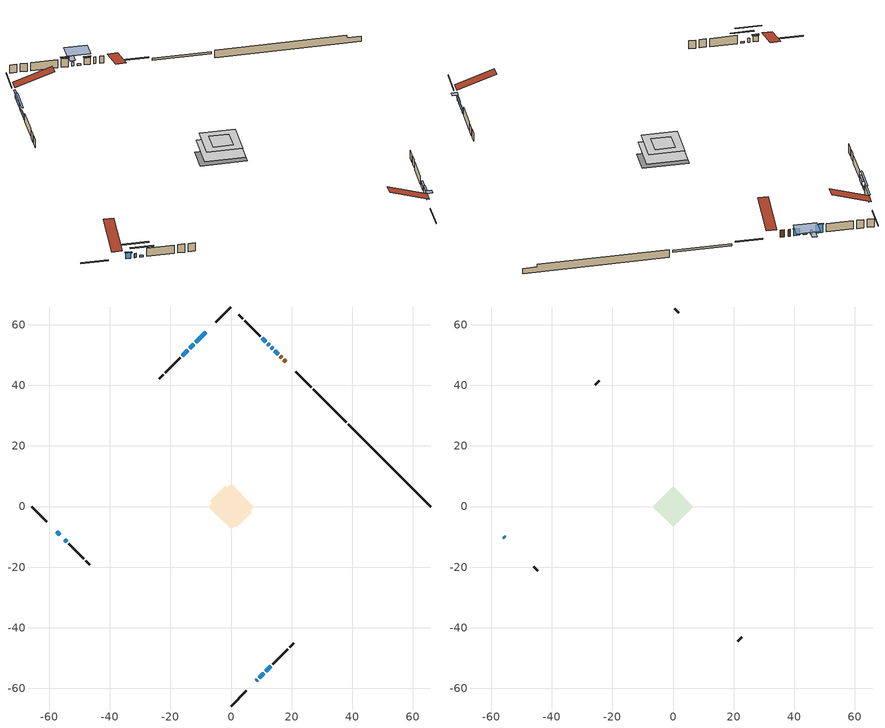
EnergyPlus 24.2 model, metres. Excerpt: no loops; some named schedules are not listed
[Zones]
conditioned space
 floor adiabatic (Floor3 construction): -3.71,0 0,3.71 3.71,0 0,-3.71 z0.61
 floor adiabatic (AdiabaticFloorConstruction): -7.59,0 0,7.59 7.59,0 0,-7.59 z0.61
 floor foundation (Slab1 construction): -6.79,1.94 -1.94,6.79 6.79,-1.94 1.94,-6.79 z-1.74
 floor foundation (Slab2 construction): -3.71,0 0,3.71 3.71,0 0,-3.71 z-0.3
 wall outside (RimJoist1 construction): 0,-65.81 5.09,-60.72 / -65.81,0 -60.72,-5.09 / 0,65.81 -5.09,60.72 / 26.46,39.35 21.37,44.44 z0.61:0.91
 wall outside (AdiabaticWallConstruction 1): 18.11,47.71 17.32,48.49 / 16.67,49.15 16.24,49.57 z0.61:2.64
 wall outside (AdiabaticWallConstruction): 8.35,-57.46 8.71,-57.11 / 9.36,-56.45 10.87,-54.94 z0.61:2.29; 15.59,50.22 14.51,51.3 / -8.35,57.46 -11.58,54.23 z0.61:2.64; -57.46,-8.35 -56.49,-9.32 z0.61:2.31; 13.85,51.96 13.2,52.61 / -12.24,53.57 -13.54,52.28 / -54.82,-10.99 -54.18,-11.64 z0.61:1.09; 12.55,53.26 12.19,53.62 z0.61:1.83; -14.19,51.62 -16.08,49.73 z0.61:1.68; 11.53,-54.28 13.04,-52.77 z0.61:1.81; 11.54,54.27 10.24,55.57 z0.61:3.2
 wall outside (Wall1 construction): 13.69,-52.12 18.71,-47.1 / -53.52,-12.29 -48.5,-17.31 / -16.74,49.08 -21.75,44.06 / 9.59,56.22 4.57,61.24 z0.61:3.05
 wall outside (Wall2 construction): 19.37,-46.45 20.65,-45.16 / -47.85,-17.97 -46.56,-19.25 / -22.41,43.4 -23.7,42.12 / 3.92,61.9 2.63,63.18 z0.61:3.05
 wall foundation (FoundationWall1 construction): 38.66,27.16,-1.74 38.66,27.16,0.61 63.1,2.72,0.61 63.1,2.72,-0.16 65.81,0,-0.16 65.81,0,-1.74
 wall foundation (FoundationWall2 construction): 38,27.81 27.11,38.7 z-0.3:0.31
 window (WindowConstruction 7): 8.35,-57.46 8.71,-57.11 z0.61:2.29
 window (WindowConstruction 4): 15.59,50.23 14.51,51.3 z0.61:2.64
 window (WindowConstruction 5): -8.35,57.46 -11.58,54.23 z0.61:2.64
 window (WindowConstruction 6): -57.46,-8.35 -56.49,-9.32 z0.61:2.31
 window (WindowConstruction 9): 13.85,51.96 13.21,52.61 z0.61:1.09
 window (WindowConstruction 10): -12.24,53.57 -13.53,52.28 z0.61:1.09
 window (WindowConstruction 8): 12.55,53.26 12.2,53.62 z0.61:1.83
 window (WindowConstruction 11): -54.82,-10.99 -54.18,-11.64 z0.61:1.09
 window (WindowConstruction): -14.19,51.62 -16.08,49.73 z0.61:1.68
 window (WindowConstruction 1): 9.36,-56.45 10.87,-54.94 z0.61:2.29
 window (WindowConstruction 2): 11.53,-54.28 13.04,-52.78 z0.61:1.8
 window (WindowConstruction 3): 11.54,54.27 10.25,55.57 z0.61:3.2
 door (Door): 18.11,47.71 17.32,48.49 z0.61:2.64
 door (Door 1): 16.67,49.15 16.24,49.57 z0.61:2.64
 ceiling adiabatic (AdiabaticFloorConstruction): 0,-7.59 7.59,0 0,7.59 -7.59,0 z0.61
attic - vented
 floor to conditioned space (Floor1 construction Reversed): -3.71,0 0,3.71 3.71,0 0,-3.71 z3.05
 floor to conditioned space (Floor2 construction Reversed): -6.62,0 0,6.62 6.62,0 0,-6.62 z3.05
 wall outside (AdiabaticWallConstruction): -55.83,-9.98 -55.48,-10.33 z0.61:1.83
 wall outside (Wall3 construction): 21.31,-44.5 22.62,-43.19 / -45.9,-19.91 -44.59,-21.22 / -24.35,41.46 -25.67,40.14 / 1.97,63.84 0.66,65.15 z0.61:3.05
 window (WindowConstruction 12): -55.83,-9.98 -55.48,-10.33 z0.61:1.83
 roof outside (Roof1 construction): 7.69,-58.12,3.05 0.31,-50.73,6.53 -1.64,-52.67,6.53 5.75,-60.06,3.05; -58.12,-7.69,3.05 -50.73,-0.31,6.53 -52.67,1.64,6.53 -60.06,-5.75,3.05; -7.69,58.12,3.05 -0.31,50.73,6.53 1.64,52.67,6.53 -5.75,60.06,3.05; 18.76,47.05,3.05 11.37,39.66,6.53 13.32,37.71,6.53 20.71,45.1,3.05
shading: -53.18,-12.63 -58.13,-7.68 -58.41,-7.96 -53.46,-12.91 z5.08; 8.99,-56.82 8.07,-57.74 9.14,-58.82 10.06,-57.9 z2.69; 14.37,51.44 15.73,50.08 16.02,50.37 14.66,51.74 z2.84; -11.73,54.08 -8.21,57.6 -8.5,57.89 -12.02,54.38 z2.84; -56.35,-9.46 -57.6,-8.21 -57.89,-8.5 -56.64,-9.75 z2.51; 11.34,54.47 15.72,50.09 18.74,53.11 14.36,57.49 z3.73; -15.4,50.41 -10.38,55.44 -10.67,55.73 -15.69,50.7 z3.73; 11.91,53.9 12.83,52.98 15.85,56 14.93,56.92 z2.23; -52.31,-13.5 -56.69,-9.12 -56.98,-9.41 -52.6,-13.79 z3.73; -16.22,49.59 -14.05,51.76 -14.34,52.05 -16.51,49.88 z1.88; 11.01,-54.8 9.22,-56.59 9.51,-56.88 11.3,-55.09 z2.49; 13.18,-52.63 11.39,-54.43 11.68,-54.72 13.47,-52.92 z2.01; 10.1,55.71 11.68,54.13 11.97,54.42 10.39,56 z3.4
[Building]
Building 1: Terrain=Suburbs
[Site:Location]
Quebec Intl AP_QC: Latitude {deg}=46.8; Longitude {deg}=-71.38; Time Zone {hr}=-5; Elevation {m}=74; Keep Site Location Information=Yes
[Site:GroundTemperature:Shallow]
0.0108218, -2.24938, -2.43038, -1.3578, 2.94801, 7.23376, 10.9493, 13.303, 13.5029, 11.5886, 7.96783, 3.81355
[Site:WaterMainsTemperature]
Calculation Method=Schedule; Temperature Schedule=mains temperature schedule
[Material] Roughness=Rough; Thermal Absorptance=0.9
Name | Thickness {m} | Conductivity {W/m-K} | Density {kg/m3} | Specific Heat {J/kg-K} | Solar Absorptance | Visible Absorptance
asphalt or fiberglass shingles | 0.00635 | 0.162714 | 1121.4 | 1465.45 | 0.4 | 0.4
ceiling loosefill ins | 0.254 | 0.0480833 | 16.02 | 1046.75 | 0.7 | 0.7
ceiling loosefill ins 1 | 0.0846667 | 0.0480833 | 16.02 | 1046.75 | 0.7 | 0.7
ceiling stud and cavity | 0.1397 | 0.554794 | 65.682 | 1177.47 | 0.7 | 0.7
ceiling stud and cavity 1 | 0.1397 | 0.093558 | 65.682 | 1177.47 | 0.7 | 0.7
concrete 4.0 in. | 0.1016 | 1.803125 | 2242.8 | 837.4 | 0.7 | 0.7
concrete 8.0 in. | 0.2032 | 1.803125 | 2242.8 | 837.4 | 0.7 | 0.7
door material | 0.04445 | 0.0451087 | 512.64 | 1214.23 | 0.7 | 0.7
exterior vertical ins | 0.0210149 | 0.029427 | 32.04 | 1214.23 | 0.7 | 0.7
exterior vertical ins 1 | 0.00761714 | 0.029427 | 32.04 | 1214.23 | 0.7 | 0.7
floor covering | 0.0127 | 0.0433444 | 54.468 | 1339.84 | 0.6 | 0.6
floor rigid ins | 0.103632 | 0.029427 | 32.04 | 1214.23 | 0.7 | 0.7
floor rigid ins 1; wall rigid ins 1 | 0.512978 | 0.029427 | 32.04 | 1214.23 | 0.7 | 0.7
floor stud and cavity | 0.1397 | 0.756338 | 92.3553 | 1139.71 | 0.7 | 0.7
floor stud and cavity 1 | 0.1397 | 1.75129 | 37.0049 | 1207.88 | 0.7 | 0.7
furniture material conditioned space 1 | 0.1524 | 0.115458 | 640.8 | 1214.23 | 0.6 | 0.6
gypsum board | 0.0127 | 0.160291 | 801 | 837.4 | 0.6 | 0.6
gypsum board 1 | 0.0127 | 0.160291 | 801 | 837.4 | 0.7 | 0.7
osb sheathing 0.5 in. | 0.0127 | 0.115458 | 512.64 | 1214.23 | 0.7 | 0.7
osb sheathing 0.75 in. | 0.01905 | 0.115458 | 512.64 | 1214.23 | 0.7 | 0.7
osb sheathing 2.0 in. | 0.0508 | 0.115458 | 512.64 | 1214.23 | 0.7 | 0.7
rim joist rigid ins; wall rigid ins | 0.051816 | 0.029427 | 32.04 | 1214.23 | 0.7 | 0.7
rim joist stud and cavity | 0.0508 | 0.184251 | 125.044 | 1163.47 | 0.6 | 0.6
wall stud and cavity | 0.1397 | 0.0840449 | 139.0536 | 1170.24 | 0.7 | 0.7
wall stud and cavity 1 | 0.1397 | 0.223492 | 139.0536 | 1170.24 | 0.7 | 0.7
wall stud and cavity 2 | 0.0889 | 6.1454 | 50.32683 | 1063.81 | 0.6 | 0.6
wall stud and cavity 3 | 0.0889 | 0.380278 | 52.3479 | 1209.89 | 0.7 | 0.7
wall stud and cavity 4 | 0.0889 | 0.391764 | 83.0341 | 1211.67 | 0.7 | 0.7
wood siding | 0.0254 | 0.102417 | 544.68 | 1172.36 | 0.4 | 0.4
wood siding 1 | 0.00254 | 0.102417 | 544.68 | 1172.36 | 0.4 | 0.4
wood siding 2; wood siding 3; wood siding 4 | 0.0254 | 0.102417 | 544.68 | 1172.36 | 0.7 | 0.7
[WindowMaterial:SimpleGlazingSystem]
Name | U-Factor {W/m2-K} | Solar Heat Gain Coefficient
WindowMaterial | 1.64889 | 0.47
WindowMaterial 1 | 2.0049 | 0.61
WindowMaterial 10 | 1.84705 | 0.36
WindowMaterial 2 | 2.08553 | 0.55
WindowMaterial 3 | 1.9396 | 0.52
WindowMaterial 4 | 1.52568 | 0.54
WindowMaterial 5 | 1.46322 | 0.58
WindowMaterial 6 | 1.65287 | 0.47
WindowMaterial 7 | 1.79254 | 0.4
WindowMaterial 8 | 2.05771 | 0.31
WindowMaterial 9 | 2.28142 | 0.4
[Construction]
AdiabaticFloorConstruction: floor stud and cavity 1, floor rigid ins 1, osb sheathing 0.75 in., floor covering
AdiabaticWallConstruction: wood siding 3, wall rigid ins 1, wall stud and cavity 3, gypsum board
AdiabaticWallConstruction 1: wood siding 4, wall rigid ins 1, wall stud and cavity 3, gypsum board
Door; Door 1: door material
Floor1 construction Reversed: gypsum board, ceiling stud and cavity, ceiling loosefill ins
Floor2 construction Reversed: gypsum board, ceiling stud and cavity 1, ceiling loosefill ins 1
Floor3 construction: floor stud and cavity, floor rigid ins, osb sheathing 0.75 in., floor covering
FoundationWall1 construction; FoundationWall2 construction: concrete 8.0 in., gypsum board 1
furniture construction conditioned space 1: furniture material conditioned space 1
PartitionWallConstruction: gypsum board, wall stud and cavity 4, gypsum board
RimJoist1 construction: wood siding 2, rim joist rigid ins, osb sheathing 2.0 in., rim joist stud and cavity
Roof1 construction: asphalt or fiberglass shingles
Slab1 construction; Slab2 construction: concrete 4.0 in.
Wall1 construction: wood siding, osb sheathing 0.5 in., wall stud and cavity, gypsum board
Wall2 construction: wood siding, wall rigid ins, osb sheathing 0.5 in., wall stud and cavity 1, gypsum board
Wall3 construction: wood siding 1, wall stud and cavity 2
WindowConstruction: WindowMaterial
WindowConstruction 1: WindowMaterial 1
WindowConstruction 10; WindowConstruction 11: WindowMaterial 10
WindowConstruction 12; WindowConstruction 8: WindowMaterial 8
WindowConstruction 2: WindowMaterial 2
WindowConstruction 3: WindowMaterial 3
WindowConstruction 4: WindowMaterial 4
WindowConstruction 5: WindowMaterial 5
WindowConstruction 6: WindowMaterial 6
WindowConstruction 7: WindowMaterial 7
WindowConstruction 9: WindowMaterial 9
[Zone] Multiplier=1; Part of Total Floor Area=Yes
Name | Volume {m3}
attic - vented | 65.0906
conditioned space | 496.6
[Space]
Name | Zone | Volume {m3}
attic - vented 1 | attic - vented | 65.0906
conditioned space 1 | conditioned space | 496.6
[ZoneInfiltration:EffectiveLeakageArea]
infil attic - vented 1: Zone or Space=attic - vented 1; Schedule=Always On Discrete; Effective Air Leakage Area {cm2}=4250.22; Stack Coefficient=0.000411888; Wind Coefficient=1.37123e-05
[ZoneMixing]
whole house fan mix: Zone or Space=attic - vented; Schedule=Always On Continuous; Design Flow Rate Calculation Method=Flow/Zone; Design Flow Rate {m3/s}=0; Source Zone or Space=conditioned space
[SurfaceProperty:ExposedFoundationPerimeter] Exposed Perimeter Calculation Method=TotalExposedPerimeter
Name | Total Exposed Perimeter {m}
Slab1 | 38.405
Slab2 | 15.392
[InternalMass] Zone or ZoneList=conditioned space; Space or SpaceList=conditioned space 1
Name | Construction | Surface Area {m2}
furniture mass conditioned space 1 | furniture construction conditioned space 1 | 101.907
partition wall mass | PartitionWallConstruction | 227.249
[Lights]
interior lighting: Zone or ZoneList or Space or SpaceList=conditioned space 1; Schedule=interior lighting schedule; Design Level Calculation Method=LightingLevel; Lighting Level {W}=343.2; Return Air Fraction=0; Fraction Radiant=0.6; Fraction Visible=0.2; Fraction Replaceable=1
[People]
occupants: Zone or ZoneList or Space or SpaceList=conditioned space 1; Number of People Schedule=occupants schedule; Number of People Calculation Method=People; Number of People=3; Fraction Radiant=0.314171; Sensible Heat Fraction=0.56303; Activity Level Schedule=occupants activity schedule; Carbon Dioxide Generation Rate {m3/s-W}=0; Enable ASHRAE 55 Comfort Warnings=No; Mean Radiant Temperature Calculation Type=EnclosureAveraged
[ElectricEquipment] Zone or ZoneList or Space or SpaceList=conditioned space 1; Design Level Calculation Method=EquipmentLevel
Name | Schedule | Design Level {W} | Fraction Latent | Fraction Radiant | Fraction Lost
clothes dryer | clothes dryer schedule | 140.772 | 0.015 | 0.081 | 0.85
clothes washer | clothes washer schedule | 32.1985 | 0.03 | 0.162 | 0.7
cooking range | cooking range schedule | 215.147 | 0.08 | 0.432 | 0.2
dishwasher | dishwasher schedule | 66.8632 | 0.3 | 0.18 | 0.4
fridge | fridge schedule | 72.9452 | 0 | 0.6 | 0
mech vent bath fan 0 | mech vent bath fan 0 schedule | 50.2 | 0 | 0 | 1
mech vent bath fan 1 | mech vent bath fan 1 schedule | 50.2 | 0 | 0 | 1
mech vent house fan | mech vent house fan schedule | 19.9167 | 0 | 0 | 0.5
mech vent house fan cfis | mech vent house fan cfis schedule | 0 | 0 | 0 | 0
misc plug loads | misc plug loads schedule | 494.7 | 0.045 | 0.513 | 0.1
whole house fan | Always On Discrete | 0 | 0 | 0 | 1
[OtherEquipment] Zone or ZoneList or Space or SpaceList=conditioned space 1; Design Level Calculation Method=EquipmentLevel
Name | Fuel Type | Schedule | Design Level {W} | Fraction Latent | Fraction Radiant | Fraction Lost
clothes dryer 1 | Electricity | clothes dryer schedule | 0 | 0.015 | 0.081 | 0.85
cooking range 1 | Electricity | cooking range schedule | 0 | 0.08 | 0.432 | 0.2
general water use latent | None | general water use schedule | 62.594 | 1 | 0 | 0
general water use sensible | None | general water use schedule | -61.6891 | 0 | 0.6 | 0
mech vent house fan latent load | None | Always On Discrete | 0 | 1 | 0 | 0
mech vent house fan sensible load | None | Always On Discrete | 0 | 0 | 0 | 0
water heater energy adjustment1 | Electricity | Always On Discrete | 0.01 | 0 | 0 | 1
[ZoneInfiltration:DesignFlowRate] Zone or ZoneList or Space or SpaceList=conditioned space 1; Schedule=Always On Discrete; Design Flow Rate Calculation Method=Flow/Zone; Design Flow Rate {m3/s}=0
infil flow; natural vent flow; whole house fan flow
[Foundation:Kiva] Initial Indoor Air Temperature {C}=18; Wall Depth Below Slab {m}=0.2032; Custom Block X Position 1 {m}=0.2159; Custom Block Z Position 1 {m}=0
Name | Wall Height Above Grade {m} | Custom Block Material Name 1 | Custom Block Depth 1 {m}
Foundation Kiva 1 | 0.609996 | exterior vertical ins | 2.350008
Foundation Kiva 2 | 0.309982 | exterior vertical ins 1 | 0.609996
[Foundation:Kiva:Settings]
Soil Conductivity {W/m-K}=0.849921; Soil Density {kg/m3}=1842.3; Soil Specific Heat {J/kg-K}=418.7; Ground Solar Absorptivity=0.9; Ground Thermal Absorptivity=0.9; Ground Surface Roughness {m}=0.03; Far-Field Width {m}=40; Deep-Ground Boundary Condition=ZeroFlux; Deep-Ground Depth {m}=40; Minimum Cell Dimension {m}=0.2; Maximum Cell Growth Coefficient=3; Simulation Timestep=Timestep
[Exterior:Lights]
exterior lighting: Schedule=exterior lighting schedule; Design Level {W}=75.6
[Schedule:Constant]
Name | Hourly Value
Always On Continuous; mech vent house fan schedule; mech vent house fan cfis schedule; Always On Discrete | 1
occupants activity schedule | 117.228
fridge schedule | 0
[Schedule:Week:Daily]
interior lighting schedule Week Rule - Jan1-Jan27: interior lighting schedule day, interior lighting schedule day, interior lighting schedule day, interior lighting schedule day, interior lighting schedule day, interior lighting schedule day, interior lighting schedule day, interior lighting schedule default day, interior lighting schedule default day, interior lighting schedule default day, interior lighting schedule default day, interior lighting schedule default day
interior lighting schedule Week Rule - Jan28-Feb3: interior lighting schedule day, interior lighting schedule day, interior lighting schedule day, interior lighting schedule day, interior lighting schedule day 1, interior lighting schedule day 1, interior lighting schedule day 1, interior lighting schedule default day, interior lighting schedule default day, interior lighting schedule default day, interior lighting schedule default day, interior lighting schedule default day
interior lighting schedule Week Rule - Feb4-Feb24: interior lighting schedule day 1, interior lighting schedule day 1, interior lighting schedule day 1, interior lighting schedule day 1, interior lighting schedule day 1, interior lighting schedule day 1, interior lighting schedule day 1, interior lighting schedule default day, interior lighting schedule default day, interior lighting schedule default day, interior lighting schedule default day, interior lighting schedule default day
interior lighting schedule Week Rule - Feb25-Mar3: interior lighting schedule day 1, interior lighting schedule day 1, interior lighting schedule day 1, interior lighting schedule day 1, interior lighting schedule day 2, interior lighting schedule day 2, interior lighting schedule day 2, interior lighting schedule default day, interior lighting schedule default day, interior lighting schedule default day, interior lighting schedule default day, interior lighting schedule default day
interior lighting schedule Week Rule - Mar4-Mar31: interior lighting schedule day 2, interior lighting schedule day 2, interior lighting schedule day 2, interior lighting schedule day 2, interior lighting schedule day 2, interior lighting schedule day 2, interior lighting schedule day 2, interior lighting schedule default day, interior lighting schedule default day, interior lighting schedule default day, interior lighting schedule default day, interior lighting schedule default day
interior lighting schedule Week Rule - Apr1-Apr28: interior lighting schedule day 3, interior lighting schedule day 3, interior lighting schedule day 3, interior lighting schedule day 3, interior lighting schedule day 3, interior lighting schedule day 3, interior lighting schedule day 3, interior lighting schedule default day, interior lighting schedule default day, interior lighting schedule default day, interior lighting schedule default day, interior lighting schedule default day
interior lighting schedule Week Rule - Apr29-May5: interior lighting schedule day 3, interior lighting schedule day 3, interior lighting schedule day 4, interior lighting schedule day 4, interior lighting schedule day 4, interior lighting schedule day 4, interior lighting schedule day 4, interior lighting schedule default day, interior lighting schedule default day, interior lighting schedule default day, interior lighting schedule default day, interior lighting schedule default day
interior lighting schedule Week Rule - May6-May26: interior lighting schedule day 4, interior lighting schedule day 4, interior lighting schedule day 4, interior lighting schedule day 4, interior lighting schedule day 4, interior lighting schedule day 4, interior lighting schedule day 4, interior lighting schedule default day, interior lighting schedule default day, interior lighting schedule default day, interior lighting schedule default day, interior lighting schedule default day
interior lighting schedule Week Rule - May27-Jun2: interior lighting schedule day 4, interior lighting schedule day 4, interior lighting schedule day 4, interior lighting schedule day 4, interior lighting schedule day 4, interior lighting schedule day 5, interior lighting schedule day 5, interior lighting schedule default day, interior lighting schedule default day, interior lighting schedule default day, interior lighting schedule default day, interior lighting schedule default day
interior lighting schedule Week Rule - Jun3-Jun30: interior lighting schedule day 5, interior lighting schedule day 5, interior lighting schedule day 5, interior lighting schedule day 5, interior lighting schedule day 5, interior lighting schedule day 5, interior lighting schedule day 5, interior lighting schedule default day, interior lighting schedule default day, interior lighting schedule default day, interior lighting schedule default day, interior lighting schedule default day
interior lighting schedule Week Rule - Jul1-Jul28: interior lighting schedule day 6, interior lighting schedule day 6, interior lighting schedule day 6, interior lighting schedule day 6, interior lighting schedule day 6, interior lighting schedule day 6, interior lighting schedule day 6, interior lighting schedule default day, interior lighting schedule default day, interior lighting schedule default day, interior lighting schedule default day, interior lighting schedule default day
interior lighting schedule Week Rule - Jul29-Aug4: interior lighting schedule day 6, interior lighting schedule day 6, interior lighting schedule day 6, interior lighting schedule day 7, interior lighting schedule day 7, interior lighting schedule day 7, interior lighting schedule day 7, interior lighting schedule default day, interior lighting schedule default day, interior lighting schedule default day, interior lighting schedule default day, interior lighting schedule default day
interior lighting schedule Week Rule - Aug5-Aug25: interior lighting schedule day 7, interior lighting schedule day 7, interior lighting schedule day 7, interior lighting schedule day 7, interior lighting schedule day 7, interior lighting schedule day 7, interior lighting schedule day 7, interior lighting schedule default day, interior lighting schedule default day, interior lighting schedule default day, interior lighting schedule default day, interior lighting schedule default day
interior lighting schedule Week Rule - Aug26-Sep1: interior lighting schedule day 7, interior lighting schedule day 7, interior lighting schedule day 7, interior lighting schedule day 7, interior lighting schedule day 7, interior lighting schedule day 7, interior lighting schedule day 8, interior lighting schedule default day, interior lighting schedule default day, interior lighting schedule default day, interior lighting schedule default day, interior lighting schedule default day
interior lighting schedule Week Rule - Sep2-Sep29: interior lighting schedule day 8, interior lighting schedule day 8, interior lighting schedule day 8, interior lighting schedule day 8, interior lighting schedule day 8, interior lighting schedule day 8, interior lighting schedule day 8, interior lighting schedule default day, interior lighting schedule default day, interior lighting schedule default day, interior lighting schedule default day, interior lighting schedule default day
interior lighting schedule Week Rule - Sep30-Oct6: interior lighting schedule day 8, interior lighting schedule day 9, interior lighting schedule day 9, interior lighting schedule day 9, interior lighting schedule day 9, interior lighting schedule day 9, interior lighting schedule day 9, interior lighting schedule default day, interior lighting schedule default day, interior lighting schedule default day, interior lighting schedule default day, interior lighting schedule default day
interior lighting schedule Week Rule - Oct7-Oct27: interior lighting schedule day 9, interior lighting schedule day 9, interior lighting schedule day 9, interior lighting schedule day 9, interior lighting schedule day 9, interior lighting schedule day 9, interior lighting schedule day 9, interior lighting schedule default day, interior lighting schedule default day, interior lighting schedule default day, interior lighting schedule default day, interior lighting schedule default day
interior lighting schedule Week Rule - Oct28-Nov3: interior lighting schedule day 9, interior lighting schedule day 9, interior lighting schedule day 9, interior lighting schedule day 9, interior lighting schedule day 10, interior lighting schedule day 10, interior lighting schedule day 10, interior lighting schedule default day, interior lighting schedule default day, interior lighting schedule default day, interior lighting schedule default day, interior lighting schedule default day
interior lighting schedule Week Rule - Nov4-Nov24: interior lighting schedule day 10, interior lighting schedule day 10, interior lighting schedule day 10, interior lighting schedule day 10, interior lighting schedule day 10, interior lighting schedule day 10, interior lighting schedule day 10, interior lighting schedule default day, interior lighting schedule default day, interior lighting schedule default day, interior lighting schedule default day, interior lighting schedule default day
interior lighting schedule Week Rule - Nov25-Dec1: interior lighting schedule day 10, interior lighting schedule day 10, interior lighting schedule day 10, interior lighting schedule day 10, interior lighting schedule day 10, interior lighting schedule day 10, interior lighting schedule day 11, interior lighting schedule default day, interior lighting schedule default day, interior lighting schedule default day, interior lighting schedule default day, interior lighting schedule default day
interior lighting schedule Week Rule - Dec2-Dec31: interior lighting schedule day 11, interior lighting schedule day 11, interior lighting schedule day 11, interior lighting schedule day 11, interior lighting schedule day 11, interior lighting schedule day 11, interior lighting schedule day 11, interior lighting schedule default day, interior lighting schedule default day, interior lighting schedule default day, interior lighting schedule default day, interior lighting schedule default day
occupants schedule Week Rule - Jan1-Dec31: occupants schedule day, occupants schedule day, occupants schedule day, occupants schedule day, occupants schedule day, occupants schedule day, occupants schedule day, occupants schedule default day, occupants schedule default day, occupants schedule default day, occupants schedule default day, occupants schedule default day
clothes dryer schedule Week Rule - Jan1-Dec31: clothes dryer schedule day, clothes dryer schedule day, clothes dryer schedule day, clothes dryer schedule day, clothes dryer schedule day, clothes dryer schedule day, clothes dryer schedule day, clothes dryer schedule default day, clothes dryer schedule default day, clothes dryer schedule default day, clothes dryer schedule default day, clothes dryer schedule default day
clothes washer schedule Week Rule - Jan1-Dec31: clothes washer schedule day, clothes washer schedule day, clothes washer schedule day, clothes washer schedule day, clothes washer schedule day, clothes washer schedule day, clothes washer schedule day, clothes washer schedule default day, clothes washer schedule default day, clothes washer schedule default day, clothes washer schedule default day, clothes washer schedule default day
cooking range schedule Week Rule - Jan1-Dec31: cooking range schedule day, cooking range schedule day, cooking range schedule day, cooking range schedule day, cooking range schedule day, cooking range schedule day, cooking range schedule day, cooking range schedule default day, cooking range schedule default day, cooking range schedule default day, cooking range schedule default day, cooking range schedule default day
dishwasher schedule Week Rule - Jan1-Dec31: dishwasher schedule day, dishwasher schedule day, dishwasher schedule day, dishwasher schedule day, dishwasher schedule day, dishwasher schedule day, dishwasher schedule day, dishwasher schedule default day, dishwasher schedule default day, dishwasher schedule default day, dishwasher schedule default day, dishwasher schedule default day
mech vent bath fan 0 schedule Week Rule - Jan1-Dec31: mech vent bath fan 0 schedule day, mech vent bath fan 0 schedule day, mech vent bath fan 0 schedule day, mech vent bath fan 0 schedule day, mech vent bath fan 0 schedule day, mech vent bath fan 0 schedule day, mech vent bath fan 0 schedule day, mech vent bath fan 0 schedule default day, mech vent bath fan 0 schedule default day, mech vent bath fan 0 schedule default day, mech vent bath fan 0 schedule default day, mech vent bath fan 0 schedule default day
mech vent bath fan 1 schedule Week Rule - Jan1-Dec31: mech vent bath fan 1 schedule day, mech vent bath fan 1 schedule day, mech vent bath fan 1 schedule day, mech vent bath fan 1 schedule day, mech vent bath fan 1 schedule day, mech vent bath fan 1 schedule day, mech vent bath fan 1 schedule day, mech vent bath fan 1 schedule default day, mech vent bath fan 1 schedule default day, mech vent bath fan 1 schedule default day, mech vent bath fan 1 schedule default day, mech vent bath fan 1 schedule default day
misc plug loads schedule Week Rule - Jan1-Dec31: misc plug loads schedule day, misc plug loads schedule day, misc plug loads schedule day, misc plug loads schedule day, misc plug loads schedule day, misc plug loads schedule day, misc plug loads schedule day, misc plug loads schedule default day, misc plug loads schedule default day, misc plug loads schedule default day, misc plug loads schedule default day, misc plug loads schedule default day
general water use schedule Week Rule - Jan1-Dec31: general water use schedule day, general water use schedule day, general water use schedule day, general water use schedule day, general water use schedule day, general water use schedule day, general water use schedule day, general water use schedule default day, general water use schedule default day, general water use schedule default day, general water use schedule default day, general water use schedule default day
exterior lighting schedule Week Rule - Jan1-Jan27: exterior lighting schedule day, exterior lighting schedule day, exterior lighting schedule day, exterior lighting schedule day, exterior lighting schedule day, exterior lighting schedule day, exterior lighting schedule day, exterior lighting schedule default day, exterior lighting schedule default day, exterior lighting schedule default day, exterior lighting schedule default day, exterior lighting schedule default day
exterior lighting schedule Week Rule - Jan28-Feb3: exterior lighting schedule day, exterior lighting schedule day, exterior lighting schedule day, exterior lighting schedule day, exterior lighting schedule day 1, exterior lighting schedule day 1, exterior lighting schedule day 1, exterior lighting schedule default day, exterior lighting schedule default day, exterior lighting schedule default day, exterior lighting schedule default day, exterior lighting schedule default day
exterior lighting schedule Week Rule - Feb4-Feb24: exterior lighting schedule day 1, exterior lighting schedule day 1, exterior lighting schedule day 1, exterior lighting schedule day 1, exterior lighting schedule day 1, exterior lighting schedule day 1, exterior lighting schedule day 1, exterior lighting schedule default day, exterior lighting schedule default day, exterior lighting schedule default day, exterior lighting schedule default day, exterior lighting schedule default day
exterior lighting schedule Week Rule - Feb25-Mar3: exterior lighting schedule day 1, exterior lighting schedule day 1, exterior lighting schedule day 1, exterior lighting schedule day 1, exterior lighting schedule day 2, exterior lighting schedule day 2, exterior lighting schedule day 2, exterior lighting schedule default day, exterior lighting schedule default day, exterior lighting schedule default day, exterior lighting schedule default day, exterior lighting schedule default day
exterior lighting schedule Week Rule - Mar4-Mar31: exterior lighting schedule day 2, exterior lighting schedule day 2, exterior lighting schedule day 2, exterior lighting schedule day 2, exterior lighting schedule day 2, exterior lighting schedule day 2, exterior lighting schedule day 2, exterior lighting schedule default day, exterior lighting schedule default day, exterior lighting schedule default day, exterior lighting schedule default day, exterior lighting schedule default day
exterior lighting schedule Week Rule - Apr1-Apr28: exterior lighting schedule day 3, exterior lighting schedule day 3, exterior lighting schedule day 3, exterior lighting schedule day 3, exterior lighting schedule day 3, exterior lighting schedule day 3, exterior lighting schedule day 3, exterior lighting schedule default day, exterior lighting schedule default day, exterior lighting schedule default day, exterior lighting schedule default day, exterior lighting schedule default day
exterior lighting schedule Week Rule - Apr29-May5: exterior lighting schedule day 3, exterior lighting schedule day 3, exterior lighting schedule day 4, exterior lighting schedule day 4, exterior lighting schedule day 4, exterior lighting schedule day 4, exterior lighting schedule day 4, exterior lighting schedule default day, exterior lighting schedule default day, exterior lighting schedule default day, exterior lighting schedule default day, exterior lighting schedule default day
exterior lighting schedule Week Rule - May6-May26: exterior lighting schedule day 4, exterior lighting schedule day 4, exterior lighting schedule day 4, exterior lighting schedule day 4, exterior lighting schedule day 4, exterior lighting schedule day 4, exterior lighting schedule day 4, exterior lighting schedule default day, exterior lighting schedule default day, exterior lighting schedule default day, exterior lighting schedule default day, exterior lighting schedule default day
exterior lighting schedule Week Rule - May27-Jun2: exterior lighting schedule day 4, exterior lighting schedule day 4, exterior lighting schedule day 4, exterior lighting schedule day 4, exterior lighting schedule day 4, exterior lighting schedule day 5, exterior lighting schedule day 5, exterior lighting schedule default day, exterior lighting schedule default day, exterior lighting schedule default day, exterior lighting schedule default day, exterior lighting schedule default day
exterior lighting schedule Week Rule - Jun3-Jun30: exterior lighting schedule day 5, exterior lighting schedule day 5, exterior lighting schedule day 5, exterior lighting schedule day 5, exterior lighting schedule day 5, exterior lighting schedule day 5, exterior lighting schedule day 5, exterior lighting schedule default day, exterior lighting schedule default day, exterior lighting schedule default day, exterior lighting schedule default day, exterior lighting schedule default day
exterior lighting schedule Week Rule - Jul1-Jul28: exterior lighting schedule day 6, exterior lighting schedule day 6, exterior lighting schedule day 6, exterior lighting schedule day 6, exterior lighting schedule day 6, exterior lighting schedule day 6, exterior lighting schedule day 6, exterior lighting schedule default day, exterior lighting schedule default day, exterior lighting schedule default day, exterior lighting schedule default day, exterior lighting schedule default day
exterior lighting schedule Week Rule - Jul29-Aug4: exterior lighting schedule day 6, exterior lighting schedule day 6, exterior lighting schedule day 6, exterior lighting schedule day 7, exterior lighting schedule day 7, exterior lighting schedule day 7, exterior lighting schedule day 7, exterior lighting schedule default day, exterior lighting schedule default day, exterior lighting schedule default day, exterior lighting schedule default day, exterior lighting schedule default day
[Schedule:Year]
interior lighting schedule: interior lighting schedule Week Rule - Jan1-Jan27, 1, 1, 1, 27, interior lighting schedule Week Rule - Jan28-Feb3, 1, 28, 2, 3, interior lighting schedule Week Rule - Feb4-Feb24, 2, 4, 2, 24, interior lighting schedule Week Rule - Feb25-Mar3, 2, 25, 3, 3, interior lighting schedule Week Rule - Mar4-Mar31, 3, 4, 3, 31, interior lighting schedule Week Rule - Apr1-Apr28, 4, 1, 4, 28, interior lighting schedule Week Rule - Apr29-May5, 4, 29, 5, 5, interior lighting schedule Week Rule - May6-May26, 5, 6, 5, 26, interior lighting schedule Week Rule - May27-Jun2, 5, 27, 6, 2, interior lighting schedule Week Rule - Jun3-Jun30, 6, 3, 6, 30, interior lighting schedule Week Rule - Jul1-Jul28, 7, 1, 7, 28, interior lighting schedule Week Rule - Jul29-Aug4, 7, 29, 8, 4, interior lighting schedule Week Rule - Aug5-Aug25, 8, 5, 8, 25, interior lighting schedule Week Rule - Aug26-Sep1, 8, 26, 9, 1, interior lighting schedule Week Rule - Sep2-Sep29, 9, 2, 9, 29, interior lighting schedule Week Rule - Sep30-Oct6, 9, 30, 10, 6, interior lighting schedule Week Rule - Oct7-Oct27, 10, 7, 10, 27, interior lighting schedule Week Rule - Oct28-Nov3, 10, 28, 11, 3, interior lighting schedule Week Rule - Nov4-Nov24, 11, 4, 11, 24, interior lighting schedule Week Rule - Nov25-Dec1, 11, 25, 12, 1, interior lighting schedule Week Rule - Dec2-Dec31, 12, 2, 12, 31
occupants schedule: occupants schedule Week Rule - Jan1-Dec31, 1, 1, 12, 31
clothes dryer schedule: clothes dryer schedule Week Rule - Jan1-Dec31, 1, 1, 12, 31
clothes washer schedule: clothes washer schedule Week Rule - Jan1-Dec31, 1, 1, 12, 31
cooking range schedule: cooking range schedule Week Rule - Jan1-Dec31, 1, 1, 12, 31
dishwasher schedule: dishwasher schedule Week Rule - Jan1-Dec31, 1, 1, 12, 31
mech vent bath fan 0 schedule: mech vent bath fan 0 schedule Week Rule - Jan1-Dec31, 1, 1, 12, 31
mech vent bath fan 1 schedule: mech vent bath fan 1 schedule Week Rule - Jan1-Dec31, 1, 1, 12, 31
misc plug loads schedule: misc plug loads schedule Week Rule - Jan1-Dec31, 1, 1, 12, 31
general water use schedule: general water use schedule Week Rule - Jan1-Dec31, 1, 1, 12, 31
exterior lighting schedule: exterior lighting schedule Week Rule - Jan1-Jan27, 1, 1, 1, 27, exterior lighting schedule Week Rule - Jan28-Feb3, 1, 28, 2, 3, exterior lighting schedule Week Rule - Feb4-Feb24, 2, 4, 2, 24, exterior lighting schedule Week Rule - Feb25-Mar3, 2, 25, 3, 3, exterior lighting schedule Week Rule - Mar4-Mar31, 3, 4, 3, 31, exterior lighting schedule Week Rule - Apr1-Apr28, 4, 1, 4, 28, exterior lighting schedule Week Rule - Apr29-May5, 4, 29, 5, 5, exterior lighting schedule Week Rule - May6-May26, 5, 6, 5, 26, exterior lighting schedule Week Rule - May27-Jun2, 5, 27, 6, 2, exterior lighting schedule Week Rule - Jun3-Jun30, 6, 3, 6, 30, exterior lighting schedule Week Rule - Jul1-Jul28, 7, 1, 7, 28, exterior lighting schedule Week Rule - Jul29-Aug4, 7, 29, 8, 4, exterior lighting schedule Week Rule - Aug5-Aug25, 8, 5, 8, 25, exterior lighting schedule Week Rule - Aug26-Sep1, 8, 26, 9, 1, exterior lighting schedule Week Rule - Sep2-Sep29, 9, 2, 9, 29, exterior lighting schedule Week Rule - Sep30-Oct6, 9, 30, 10, 6, exterior lighting schedule Week Rule - Oct7-Oct27, 10, 7, 10, 27, exterior lighting schedule Week Rule - Oct28-Nov3, 10, 28, 11, 3, exterior lighting schedule Week Rule - Nov4-Nov24, 11, 4, 11, 24, exterior lighting schedule Week Rule - Nov25-Dec1, 11, 25, 12, 1, exterior lighting schedule Week Rule - Dec2-Dec31, 12, 2, 12, 31
[Schedule:Compact]
mains temperature schedule: Through: 01/01, For: AllDays, Until: 24:00, 5.175, Through: 01/02, For: AllDays, Until: 24:00, 5.10167, Through: 01/03, For: AllDays, Until: 24:00, 5.02889, Through: 01/04, For: AllDays, Until: 24:00, 4.95778, Through: 01/05, For: AllDays, Until: 24:00, 4.88778, Through: 01/06, For: AllDays, Until: 24:00, 4.81833, Through: 01/07, For: AllDays, Until: 24:00, 4.75056, Through: 01/08, For: AllDays, Until: 24:00, 4.68389, Through: 01/09, For: AllDays, Until: 24:00, 4.61833, Through: 01/10, For: AllDays, Until: 24:00, 4.55389, Through: 01/11, For: AllDays, Until: 24:00, 4.49056, Through: 01/12, For: AllDays, Until: 24:00, 4.42889, Through: 01/13, For: AllDays, Until: 24:00, 4.36778, Through: 01/14, For: AllDays, Until: 24:00, 4.30889, Through: 01/15, For: AllDays, Until: 24:00, 4.25056, Through: 01/16, For: AllDays, Until: 24:00, 4.19389, Through: 01/17, For: AllDays, Until: 24:00, 4.13833, Through: 01/18, For: AllDays, Until: 24:00, 4.08444, Through: 01/19, For: AllDays, Until: 24:00, 4.03167, Through: 01/20, For: AllDays, Until: 24:00, 3.98056, Through: 01/21, For: AllDays, Until: 24:00, 3.93056, Through: 01/22, For: AllDays, Until: 24:00, 3.88222, Through: 01/23, For: AllDays, Until: 24:00, 3.835, Through: 01/24, For: AllDays, Until: 24:00, 3.78944, Through: 01/25, For: AllDays, Until: 24:00, 3.74556, Through: 01/26, For: AllDays, Until: 24:00, 3.70278, Through: 01/27, For: AllDays, Until: 24:00, 3.66167, Through: 01/28, For: AllDays, Until: 24:00, 3.62167, Through: 01/29, For: AllDays, Until: 24:00, 3.58389, Through: 01/30, For: AllDays, Until: 24:00, 3.54722, Through: 01/31, For: AllDays, Until: 24:00, 3.51167, Through: 02/01, For: AllDays, Until: 24:00, 3.47833, Through: 02/02, For: AllDays, Until: 24:00, 3.44611, Through: 02/03, For: AllDays, Until: 24:00, 3.41556, Through: 02/04, For: AllDays, Until: 24:00, 3.38667, Through: 02/05, For: AllDays, Until: 24:00, 3.35944, Through: 02/06, For: AllDays, Until: 24:00, 3.33389, Through: 02/07, For: AllDays, Until: 24:00, 3.30944, Through: 02/08, For: AllDays, Until: 24:00, 3.28667, Through: 02/09, For: AllDays, Until: 24:00, 3.26611, Through: 02/10, For: AllDays, Until: 24:00, 3.24667, Through: 02/11, For: AllDays, Until: 24:00, 3.22889, Through: 02/12, For: AllDays, Until: 24:00, 3.21278, Through: 02/13, For: AllDays, Until: 24:00, 3.19833, Through: 02/14, For: AllDays, Until: 24:00, 3.18556, Through: 02/15, For: AllDays, Until: 24:00, 3.17389, Through: 02/16, For: AllDays, Until: 24:00, 3.16444, Through: 02/17, For: AllDays, Until: 24:00, 3.15667, Through: 02/18, For: AllDays, Until: 24:00, 3.15056, Through: 02/19, For: AllDays, Until: 24:00, 3.14556, Through: 02/20, For: AllDays, Until: 24:00, 3.14278, Through: 02/21, For: AllDays, Until: 24:00, 3.14111, Through: 02/22, For: AllDays, Until: 24:00, 3.14167, Through: 02/23, For: AllDays, Until: 24:00, 3.14333, Through: 02/24, For: AllDays, Until: 24:00, 3.14722, Through: 02/25, For: AllDays, Until: 24:00, 3.15222, Through: 02/26, For: AllDays, Until: 24:00, 3.15944, Through: 02/27, For: AllDays, Until: 24:00, 3.16778, Through: 02/28, For: AllDays, Until: 24:00, 3.17778, Through: 03/01, For: AllDays, Until: 24:00, 3.18944, Through: 03/02, For: AllDays, Until: 24:00, 3.20333, Through: 03/03, For: AllDays, Until: 24:00, 3.21833, Through: 03/04, For: AllDays, Until: 24:00, 3.235, Through: 03/05, For: AllDays, Until: 24:00, 3.25333, Through: 03/06, For: AllDays, Until: 24:00, 3.27333, Through: 03/07, For: AllDays, Until: 24:00, 3.29444, Through: 03/08, For: AllDays, Until: 24:00, 3.31778, Through: 03/09, For: AllDays, Until: 24:00, 3.34222, Through: 03/10, For: AllDays, Until: 24:00, 3.36889, Through: 03/11, For: AllDays, Until: 24:00, 3.39667, Through: 03/12, For: AllDays, Until: 24:00, 3.42611, Through: 03/13, For: AllDays, Until: 24:00, 3.45722, Through: 03/14, For: AllDays, Until: 24:00, 3.49, Through: 03/15, For: AllDays, Until: 24:00, 3.52389, Through: 03/16, For: AllDays, Until: 24:00, 3.55944, Through: 03/17, For: AllDays, Until: 24:00, 3.59667, Through: 03/18, For: AllDays, Until: 24:00, 3.63556, Through: 03/19, For: AllDays, Until: 24:00, 3.67556, Through: 03/20, For: AllDays, Until: 24:00, 3.71722, Through: 03/21, For: AllDays, Until: 24:00, 3.76056, Through: 03/22, For: AllDays, Until: 24:00, 3.80556, Through: 03/23, For: AllDays, Until: 24:00, 3.85111, Through: 03/24, For: AllDays, Until: 24:00, 3.89889, Through: 03/25, For: AllDays, Until: 24:00, 3.94778, Through: 03/26, For: AllDays, Until: 24:00, 3.99833, Through: 03/27, For: AllDays, Until: 24:00, 4.05, Through: 03/28, For: AllDays, Until: 24:00, 4.10333, Through: 03/29, For: AllDays, Until: 24:00, 4.15778, Through: 03/30, For: AllDays, Until: 24:00, 4.21333, Through: 03/31, For: AllDays, Until: 24:00, 4.27056, Through: 04/01, For: AllDays, Until: 24:00, 4.32944, Through: 04/02, For: AllDays, Until: 24:00, 4.38889, Through: 04/03, For: AllDays, Until: 24:00, 4.45, Through: 04/04, For: AllDays, Until: 24:00, 4.51222, Through: 04/05, For: AllDays, Until: 24:00, 4.57611, Through: 04/06, For: AllDays, Until: 24:00, 4.64056, Through: 04/07, For: AllDays, Until: 24:00, 4.70667, Through: 04/08, For: AllDays, Until: 24:00, 4.77389, Through: 04/09, For: AllDays, Until: 24:00, 4.84222, Through: 04/10, For: AllDays, Until: 24:00, 4.91167, Through: 04/11, For: AllDays, Until: 24:00, 4.98278, Through: 04/12, For: AllDays, Until: 24:00, 5.05444, Through: 04/13, For: AllDays, Until: 24:00, 5.12722, Through: 04/14, For: AllDays, Until: 24:00, 5.20111, Through: 04/15, For: AllDays, Until: 24:00, 5.27611, Through: 04/16, For: AllDays, Until: 24:00, 5.35167, Through: 04/17, For: AllDays, Until: 24:00, 5.42889, Through: 04/18, For: AllDays, Until: 24:00, 5.50667, Through: 04/19, For: AllDays, Until: 24:00, 5.58556, Through: 04/20, For: AllDays, Until: 24:00, 5.665, Through: 04/21, For: AllDays, Until: 24:00, 5.74611, Through: 04/22, For: AllDays, Until: 24:00, 5.82722, Through: 04/23, For: AllDays, Until: 24:00, 5.91, Through: 04/24, For: AllDays, Until: 24:00, 5.99278, Through: 04/25, For: AllDays, Until: 24:00, 6.07722, Through: 04/26, For: AllDays, Until: 24:00, 6.16167, Through: 04/27, For: AllDays, Until: 24:00, 6.24722, Through: 04/28, For: AllDays, Until: 24:00, 6.33389, Through: 04/29, For: AllDays, Until: 24:00, 6.42056, Through: 04/30, For: AllDays, Until: 24:00, 6.50833, Through: 05/01, For: AllDays, Until: 24:00, 6.59667, Through: 05/02, For: AllDays, Until: 24:00, 6.68556, Through: 05/03, For: AllDays, Until: 24:00, 6.775, Through: 05/04, For: AllDays, Until: 24:00, 6.86556, Through: 05/05, For: AllDays, Until: 24:00, 6.95611, Through: 05/06, For: AllDays, Until: 24:00, 7.04722, Through: 05/07, For: AllDays, Until: 24:00, 7.13889, Through: 05/08, For: AllDays, Until: 24:00, 7.23111, Through: 05/09, For: AllDays, Until: 24:00, 7.32333, Through: 05/10, For: AllDays, Until: 24:00, 7.41667, Through: 05/11, For: AllDays, Until: 24:00, 7.51, Through: 05/12, For: AllDays, Until: 24:00, 7.60389, Through: 05/13, For: AllDays, Until: 24:00, 7.69778, Through: 05/14, For: AllDays, Until: 24:00, 7.79222, Through: 05/15, For: AllDays, Until: 24:00, 7.88667, Through: 05/16, For: AllDays, Until: 24:00, 7.98167, Through: 05/17, For: AllDays, Until: 24:00, 8.07667, Through: 05/18, For: AllDays, Until: 24:00, 8.17167, Through: 05/19, For: AllDays, Until: 24:00, 8.26722, Through: 05/20, For: AllDays, Until: 24:00, 8.36278, Through: 05/21, For: AllDays, Until: 24:00, 8.45833, Through: 05/22, For: AllDays, Until: 24:00, 8.55444, Through: 05/23, For: AllDays, Until: 24:00, 8.65, Through: 05/24, For: AllDays, Until: 24:00, 8.74611, Through: 05/25, For: AllDays, Until: 24:00, 8.84167, Through: 05/26, For: AllDays, Until: 24:00, 8.93722, Through: 05/27, For: AllDays, Until: 24:00, 9.03333, Through: 05/28, For: AllDays, Until: 24:00, 9.12889, Through: 05/29, For: AllDays, Until: 24:00, 9.22389, Through: 05/30, For: AllDays, Until: 24:00, 9.31944, Through: 05/31, For: AllDays, Until: 24:00, 9.41444, Through: 06/01, For: AllDays, Until: 24:00, 9.50944, Through: 06/02, For: AllDays, Until: 24:00, 9.60389, Through: 06/03, For: AllDays, Until: 24:00, 9.69833, Through: 06/04, For: AllDays, Until: 24:00, 9.79278, Through: 06/05, For: AllDays, Until: 24:00, 9.88667, Through: 06/06, For: AllDays, Until: 24:00, 9.98, Through: 06/07, For: AllDays, Until: 24:00, 10.0728, Through: 06/08, For: AllDays, Until: 24:00, 10.1656, Through: 06/09, For: AllDays, Until: 24:00, 10.2578, Through: 06/10, For: AllDays, Until: 24:00, 10.3494, Through: 06/11, For: AllDays, Until: 24:00, 10.4411, Through: 06/12, For: AllDays, Until: 24:00, 10.5317, Through: 06/13, For: AllDays, Until: 24:00, 10.6222, Through: 06/14, For: AllDays, Until: 24:00, 10.7117, Through: 06/15, For: AllDays, Until: 24:00, 10.8006, Through: 06/16, For: AllDays, Until: 24:00, 10.8889, Through: 06/17, For: AllDays, Until: 24:00, 10.9772, Through: 06/18, For: AllDays, Until: 24:00, 11.0639, Through: 06/19, For: AllDays, Until: 24:00, 11.1506, Through: 06/20, For: AllDays, Until: 24:00, 11.2361, Through: 06/21, For: AllDays, Until: 24:00, 11.3211, Through: 06/22, For: AllDays, Until: 24:00, 11.4056, Through: 06/23, For: AllDays, Until: 24:00, 11.4889, Through: 06/24, For: AllDays, Until: 24:00, 11.5711, Through: 06/25, For: AllDays, Until: 24:00, 11.6533, Through: 06/26, For: AllDays, Until: 24:00, 11.7339, Through: 06/27, For: AllDays, Until: 24:00, 11.8139, Through: 06/28, For: AllDays, Until: 24:00, 11.8928, Through: 06/29, For: AllDays, Until: 24:00, 11.9711, Through: 06/30, For: AllDays, Until: 24:00, 12.0483, Through: 07/01, For: AllDays, Until: 24:00, 12.1244, Through: 07/02, For: AllDays, Until: 24:00, 12.1994, Through: 07/03, For: AllDays, Until: 24:00, 12.2733, Through: 07/04, For: AllDays, Until: 24:00, 12.3467, Through: 07/05, For: AllDays, Until: 24:00, 12.4183, Through: 07/06, For: AllDays, Until: 24:00, 12.4894, Through: 07/07, For: AllDays, Until: 24:00, 12.5589, Through: 07/08, For: AllDays, Until: 24:00, 12.6278, Through: 07/09, For: AllDays, Until: 24:00, 12.695, Through: 07/10, For: AllDays, Until: 24:00, 12.7617, Through: 07/11, For: AllDays, Until: 24:00, 12.8267, Through: 07/12, For: AllDays, Until: 24:00, 12.8906, Through: 07/13, For: AllDays, Until: 24:00, 12.9528, Through: 07/14, For: AllDays, Until: 24:00, 13.0144, Through: 07/15, For: AllDays, Until: 24:00, 13.0744, Through: 07/16, For: AllDays, Until: 24:00, 13.1333, Through: 07/17, For: AllDays, Until: 24:00, 13.1906, Through: 07/18, For: AllDays, Until: 24:00, 13.2467, Through: 07/19, For: AllDays, Until: 24:00, 13.3017, Through: 07/20, For: AllDays, Until: 24:00, 13.355, Through: 07/21, For: AllDays, Until: 24:00, 13.4072, Through: 07/22, For: AllDays, Until: 24:00, 13.4578, Through: 07/23, For: AllDays, Until: 24:00, 13.5067, Through: 07/24, For: AllDays, Until: 24:00, 13.5544, Through: 07/25, For: AllDays, Until: 24:00, 13.6011, Through: 07/26, For: AllDays, Until: 24:00, 13.6461, Through: 07/27, For: AllDays, Until: 24:00, 13.6894, Through: 07/28, For: AllDays, Until: 24:00, 13.7317, Through: 07/29, For: AllDays, Until: 24:00, 13.7722, Through: 07/30, For: AllDays, Until: 24:00, 13.8111, Through: 07/31, For: AllDays, Until: 24:00, 13.8489, Through: 08/01, For: AllDays, Until: 24:00, 13.8844, Through: 08/02, For: AllDays, Until: 24:00, 13.9189, Through: 08/03, For: AllDays, Until: 24:00, 13.9522, Through: 08/04, For: AllDays, Until: 24:00, 13.9833, Through: 08/05, For: AllDays, Until: 24:00, 14.0133, Through: 08/06, For: AllDays, Until: 24:00, 14.0411, Through: 08/07, For: AllDays, Until: 24:00, 14.0678, Through: 08/08, For: AllDays, Until: 24:00, 14.0933, Through: 08/09, For: AllDays, Until: 24:00, 14.1167, Through: 08/10, For: AllDays, Until: 24:00, 14.1383, Through: 08/11, For: AllDays, Until: 24:00, 14.1589, Through: 08/12, For: AllDays, Until: 24:00, 14.1772, Through: 08/13, For: AllDays, Until: 24:00, 14.1944, Through: 08/14, For: AllDays, Until: 24:00, 14.21, Through: 08/15, For: AllDays, Until: 24:00, 14.2233, Through: 08/16, For: AllDays, Until: 24:00, 14.2356, Through: 08/17, For: AllDays, Until: 24:00, 14.2461, Through: 08/18, For: AllDays, Until: 24:00, 14.255, Through: 08/19, For: AllDays, Until: 24:00, 14.2622, Through: 08/20, For: AllDays, Until: 24:00, 14.2678, Through: 08/21, For: AllDays, Until: 24:00, 14.2717, Through: 08/22, For: AllDays, Until: 24:00, 14.2739, Through: 08/23, For: AllDays, Until: 24:00, 14.2744, Through: 08/24, For: AllDays, Until: 24:00, 14.2733, Through: 08/25, For: AllDays, Until: 24:00, 14.2711, Through: 08/26, For: AllDays, Until: 24:00, 14.2667, Through: 08/27, For: AllDays, Until: 24:00, 14.2606, Through: 08/28, For: AllDays, Until: 24:00, 14.2528, Through: 08/29, For: AllDays, Until: 24:00, 14.2439, Through: 08/30, For: AllDays, Until: 24:00, 14.2328, Through: 08/31, For: AllDays, Until: 24:00, 14.2206, Through: 09/01, For: AllDays, Until: 24:00, 14.2061, Through: 09/02, For: AllDays, Until: 24:00, 14.1906, Through: 09/03, For: AllDays, Until: 24:00, 14.1728, Through: 09/04, For: AllDays, Until: 24:00, 14.1539, Through: 09/05, For: AllDays, Until: 24:00, 14.1333, Through: 09/06, For: AllDays, Until: 24:00, 14.1111, Through: 09/07, For: AllDays, Until: 24:00, 14.0872, Through: 09/08, For: AllDays, Until: 24:00, 14.0617, Through: 09/09, For: AllDays, Until: 24:00, 14.035, Through: 09/10, For: AllDays, Until: 24:00, 14.0061, Through: 09/11, For: AllDays, Until: 24:00, 13.9761, Through: 09/12, For: AllDays, Until: 24:00, 13.9444, Through: 09/13, For: AllDays, Until: 24:00, 13.9111, Through: 09/14, For: AllDays, Until: 24:00, 13.8761, Through: 09/15, For: AllDays, Until: 24:00, 13.84, Through: 09/16, For: AllDays, Until: 24:00, 13.8022, Through: 09/17, For: AllDays, Until: 24:00, 13.7628, Through: 09/18, For: AllDays, Until: 24:00, 13.7217, Through: 09/19, For: AllDays, Until: 24:00, 13.6794, Through: 09/20, For: AllDays, Until: 24:00, 13.6356, Through: 09/21, For: AllDays, Until: 24:00, 13.59, Through: 09/22, For: AllDays, Until: 24:00, 13.5433, Through: 09/23, For: AllDays, Until: 24:00, 13.4956, Through: 09/24, For: AllDays, Until: 24:00, 13.4456, Through: 09/25, For: AllDays, Until: 24:00, 13.395, Through: 09/26, For: AllDays, Until: 24:00, 13.3422, Through: 09/27, For: AllDays, Until: 24:00, 13.2883, Through: 09/28, For: AllDays, Until: 24:00, 13.2333, Through: 09/29, For: AllDays, Until: 24:00, 13.1772, Through: 09/30, For: AllDays, Until: 24:00, 13.1194, Through: 10/01, For: AllDays, Until: 24:00, 13.06, Through: 10/02, For: AllDays, Until: 24:00, 13, Through: 10/03, For: AllDays, Until: 24:00, 12.9383, Through: 10/04, For: AllDays, Until: 24:00, 12.8756, Through: 10/05, For: AllDays, Until: 24:00, 12.8111, Through: 10/06, For: AllDays, Until: 24:00, 12.7456, Through: 10/07, For: AllDays, Until: 24:00, 12.6794, Through: 10/08, For: AllDays, Until: 24:00, 12.6117, Through: 10/09, For: AllDays, Until: 24:00, 12.5428, Through: 10/10, For: AllDays, Until: 24:00, 12.4728, Through: 10/11, For: AllDays, Until: 24:00, 12.4017, Through: 10/12, For: AllDays, Until: 24:00, 12.3294, Through: 10/13, For: AllDays, Until: 24:00, 12.2561, Through: 10/14, For: AllDays, Until: 24:00, 12.1817, Through: 10/15, For: AllDays, Until: 24:00, 12.1061, Through: 10/16, For: AllDays, Until: 24:00, 12.03, Through: 10/17, For: AllDays, Until: 24:00, 11.9528, Through: 10/18, For: AllDays, Until: 24:00, 11.8744, Through: 10/19, For: AllDays, Until: 24:00, 11.795, Through: 10/20, For: AllDays, Until: 24:00, 11.715, Through: 10/21, For: AllDays, Until: 24:00, 11.6339, Through: 10/22, For: AllDays, Until: 24:00, 11.5517, Through: 10/23, For: AllDays, Until: 24:00, 11.4689, Through: 10/24, For: AllDays, Until: 24:00, 11.3856, Through: 10/25, For: AllDays, Until: 24:00, 11.3011, Through: 10/26, For: AllDays, Until: 24:00, 11.2161, Through: 10/27, For: AllDays, Until: 24:00, 11.13, Through: 10/28, For: AllDays, Until: 24:00, 11.0433, Through: 10/29, For: AllDays, Until: 24:00, 10.9561, Through: 10/30, For: AllDays, Until: 24:00, 10.8683, Through: 10/31, For: AllDays, Until: 24:00, 10.7794, Through: 11/01, For: AllDays, Until: 24:00, 10.6906, Through: 11/02, For: AllDays, Until: 24:00, 10.6006, Through: 11/03, For: AllDays, Until: 24:00, 10.51, Through: 11/04, For: AllDays, Until: 24:00, 10.4194, Through: 11/05, For: AllDays, Until: 24:00, 10.3278, Through: 11/06, For: AllDays, Until: 24:00, 10.2361, Through: 11/07, For: AllDays, Until: 24:00, 10.1439, Through: 11/08, For: AllDays, Until: 24:00, 10.0511, Through: 11/09, For: AllDays, Until: 24:00, 9.95778, Through: 11/10, For: AllDays, Until: 24:00, 9.86444, Through: 11/11, For: AllDays, Until: 24:00, 9.77056, Through: 11/12, For: AllDays, Until: 24:00, 9.67611, Through: 11/13, For: AllDays, Until: 24:00, 9.58167, Through: 11/14, For: AllDays, Until: 24:00, 9.48722, Through: 11/15, For: AllDays, Until: 24:00, 9.39222, Through: 11/16, For: AllDays, Until: 24:00, 9.29667, Through: 11/17, For: AllDays, Until: 24:00, 9.20167, Through: 11/18, For: AllDays, Until: 24:00, 9.10611, Through: 11/19, For: AllDays, Until: 24:00, 9.01056, Through: 11/20, For: AllDays, Until: 24:00, 8.915, Through: 11/21, For: AllDays, Until: 24:00, 8.81889, Through: 11/22, For: AllDays, Until: 24:00, 8.72333, Through: 11/23, For: AllDays, Until: 24:00, 8.62722, Through: 11/24, For: AllDays, Until: 24:00, 8.53167, Through: 11/25, For: AllDays, Until: 24:00, 8.43611, Through: 11/26, For: AllDays, Until: 24:00, 8.34, Through: 11/27, For: AllDays, Until: 24:00, 8.245, Through: 11/28, For: AllDays, Until: 24:00, 8.14944, Through: 11/29, For: AllDays, Until: 24:00, 8.05389, Through: 11/30, For: AllDays, Until: 24:00, 7.95889, Through: 12/01, For: AllDays, Until: 24:00, 7.86444, Through: 12/02, For: AllDays, Until: 24:00, 7.76944, Through: 12/03, For: AllDays, Until: 24:00, 7.67556, Through: 12/04, For: AllDays, Until: 24:00, 7.58167, Through: 12/05, For: AllDays, Until: 24:00, 7.48778, Through: 12/06, For: AllDays, Until: 24:00, 7.39444, Through: 12/07, For: AllDays, Until: 24:00, 7.30167, Through: 12/08, For: AllDays, Until: 24:00, 7.20889, Through: 12/09, For: AllDays, Until: 24:00, 7.11722, Through: 12/10, For: AllDays, Until: 24:00, 7.02556, Through: 12/11, For: AllDays, Until: 24:00, 6.93444, Through: 12/12, For: AllDays, Until: 24:00, 6.84389, Through: 12/13, For: AllDays, Until: 24:00, 6.75389, Through: 12/14, For: AllDays, Until: 24:00, 6.66444, Through: 12/15, For: AllDays, Until: 24:00, 6.57556, Through: 12/16, For: AllDays, Until: 24:00, 6.48778, Through: 12/17, For: AllDays, Until: 24:00, 6.4, Through: 12/18, For: AllDays, Until: 24:00, 6.31333, Through: 12/19, For: AllDays, Until: 24:00, 6.22722, Through: 12/20, For: AllDays, Until: 24:00, 6.14167, Through: 12/21, For: AllDays, Until: 24:00, 6.05722, Through: 12/22, For: AllDays, Until: 24:00, 5.97333, Through: 12/23, For: AllDays, Until: 24:00, 5.89, Through: 12/24, For: AllDays, Until: 24:00, 5.80778, Through: 12/25, For: AllDays, Until: 24:00, 5.72667, Through: 12/26, For: AllDays, Until: 24:00, 5.64611, Through: 12/27, For: AllDays, Until: 24:00, 5.56667, Through: 12/28, For: AllDays, Until: 24:00, 5.48833, Through: 12/29, For: AllDays, Until: 24:00, 5.41056, Through: 12/30, For: AllDays, Until: 24:00, 5.33389, Through: 12/31, For: AllDays, Until: 24:00, 5.25778
